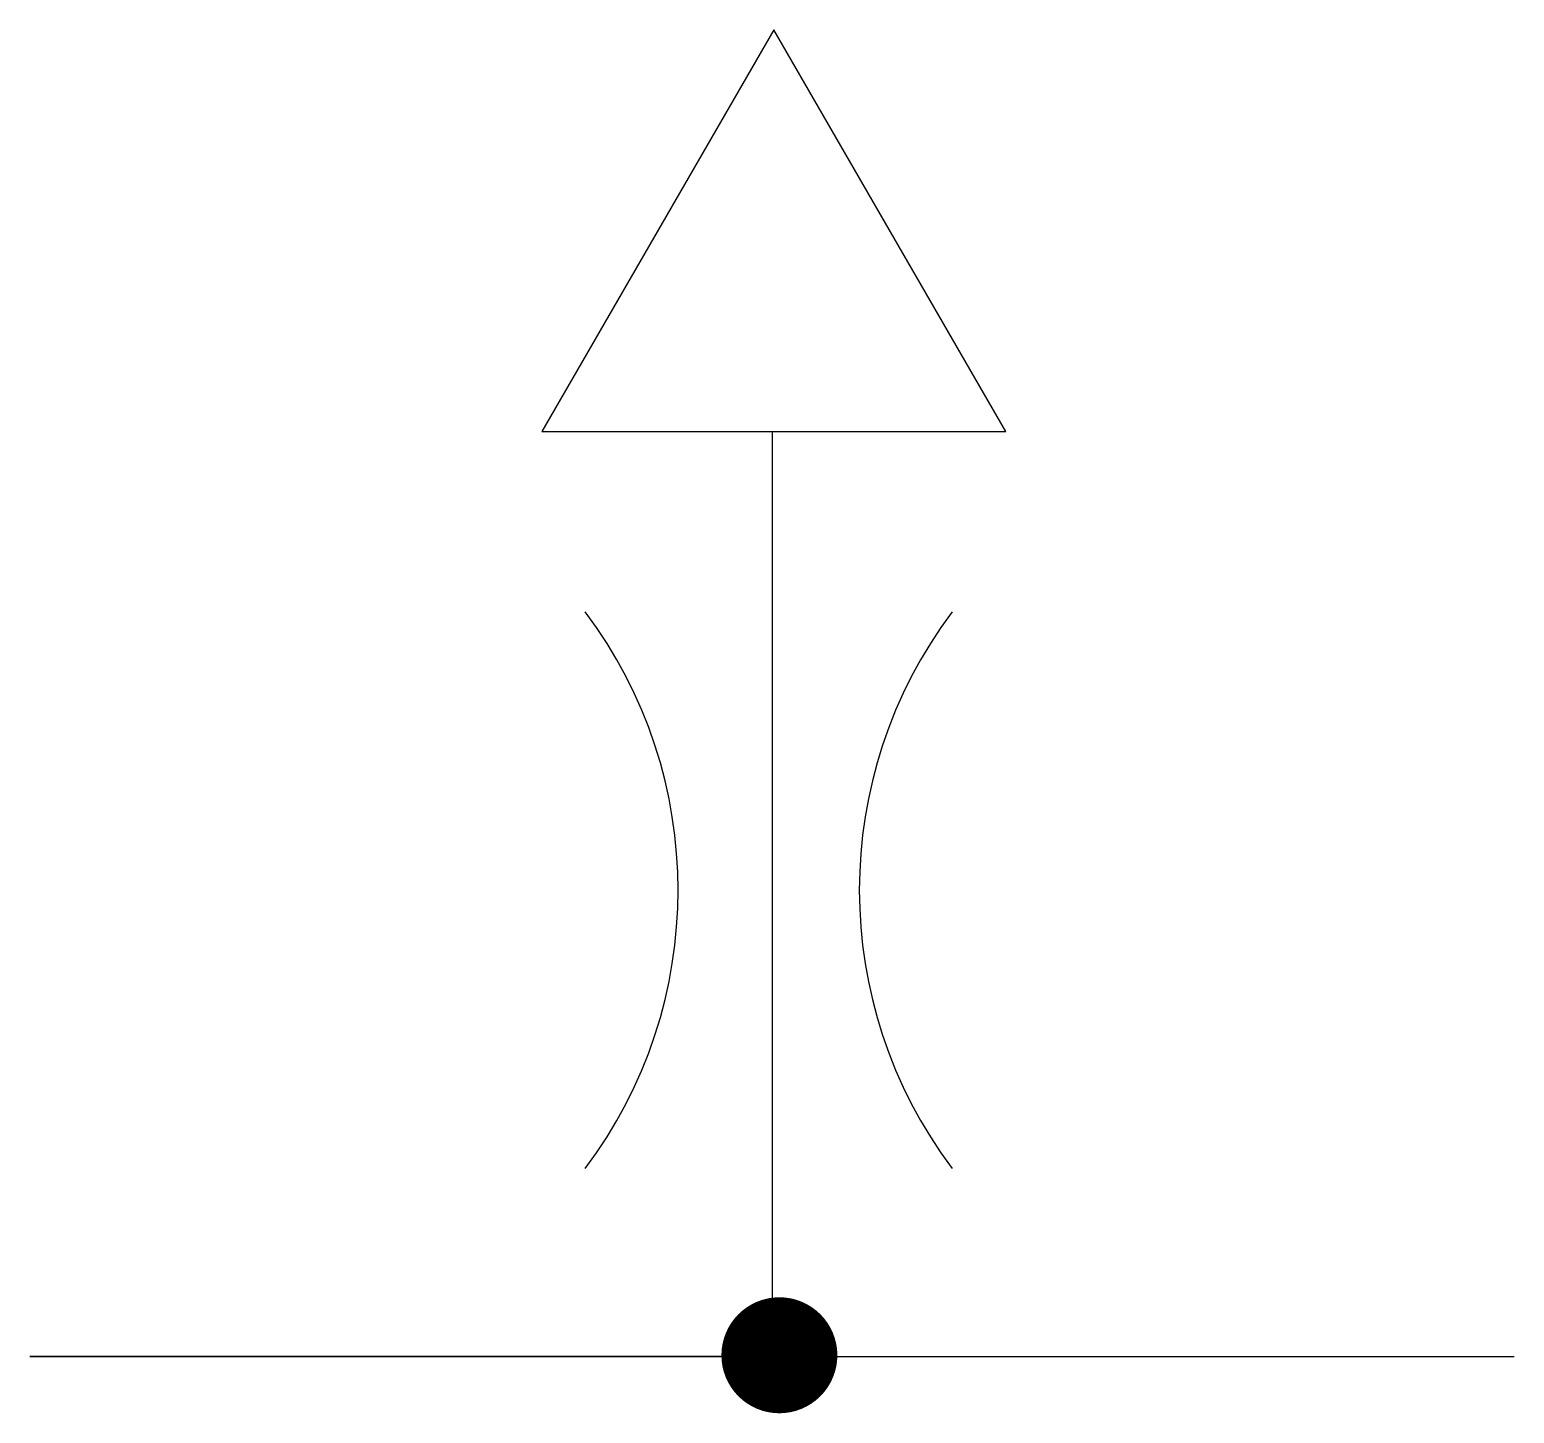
# Model space of a CAD drawing. Extents: x 365.4 to 381.4, y 128.9 to 143.8.
import ezdxf

# ---------------------------------------------------------------- set-up
doc = ezdxf.new("R2010")
doc.units = 0
doc.header["$LTSCALE"] = 5
doc.header["$MEASUREMENT"] = 0
doc.layers.add('11', color=1, linetype='CONTINUOUS')

msp = doc.modelspace()

# ---------------------------------------------------------------- linework, layer by layer
at = {"layer": '11'}
for p, q in [((373.385, 143.846), (370.885, 139.516)), ((375.885, 139.516), (373.385, 143.846)), ((370.885, 139.516), (373.385, 139.516)), ((373.365, 139.516), (373.365, 129.548)), ((373.385, 139.516), (375.885, 139.516)), ((373.365, 129.548), (365.365, 129.548)), ((365.365, 129.548), (381.365, 129.548))]:
    msp.add_line(p, q, dxfattribs=at)
at = {"layer": '11', "const_width": 0.625}
msp.add_lwpolyline([(373.132, 129.562, 1), (373.757, 129.562, 1)], format="xyb", close=True, dxfattribs=at)
at = {"layer": '11'}
for centre, start, end in [((367.353, 134.574), 323.1301, 36.8699), ((379.306, 134.574), 143.1301, 216.8699)]:
    msp.add_arc(centre, 5, start, end, dxfattribs=at)

doc.saveas('drawing.dxf')
